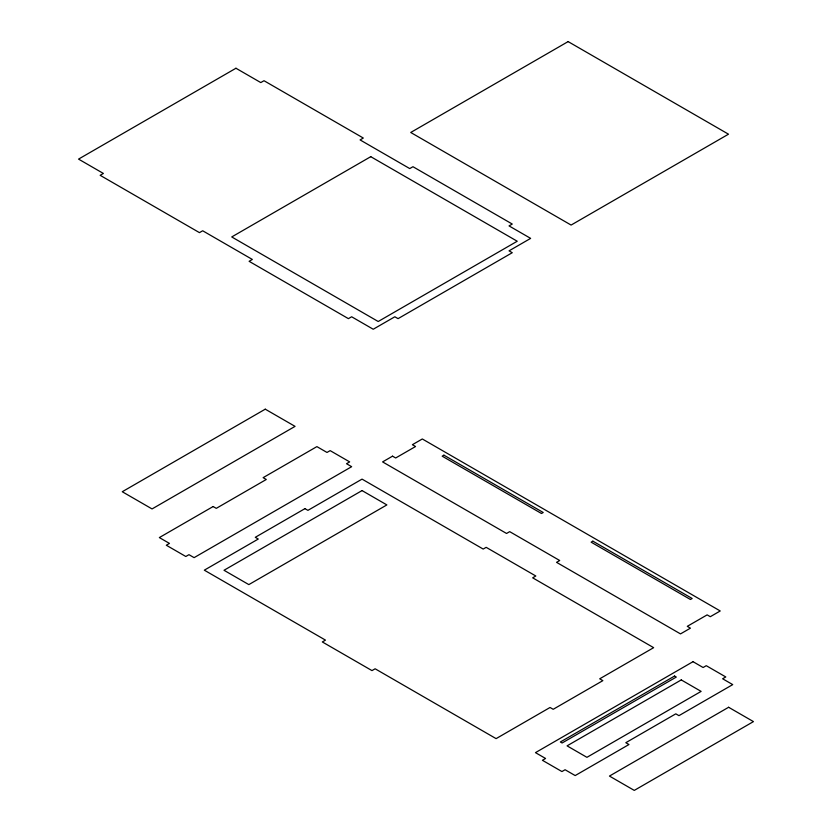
<?xml version="1.0" encoding="UTF-8"?>
<svg xmlns="http://www.w3.org/2000/svg" width="832" height="832" viewBox="0 0 832 832"><rect width="100%" height="100%" fill="white"/><g stroke="black" fill="none" stroke-linecap="round" stroke-linejoin="round"><path stroke-width="1.25" d="M235.955 68.245L78.551 159.11L103.386 173.451L100.152 175.313L199.462 232.638L202.686 230.776L252.335 259.449L249.111 261.31L348.41 318.646L351.645 316.774L373.235 329.243L394.836 316.774L398.06 318.646L512.262 252.71L509.038 250.848L530.639 238.378L509.038 225.909L512.262 224.047L412.963 166.712L409.729 168.574L360.079 139.911L363.303 138.039L264.004 80.714L260.78 82.576L235.955 68.245M568.121 41.6L410.727 132.475L571.106 225.066L728.499 134.191L568.121 41.6M370.76 156.676L231.733 236.943L378.206 321.506L517.234 241.238L370.76 156.676M265.262 409.178L122.262 491.733L152.058 508.934L295.058 426.369L265.262 409.178M213.127 506.532L159.349 537.576L169.458 543.41L166.306 545.23L185.817 556.494L188.968 554.674L194.106 557.648L351.655 466.69L346.518 463.715L349.669 461.895L330.158 450.632L326.997 452.452L316.898 446.618L263.12 477.662L266.282 479.482L216.278 508.352L213.127 506.532M392.527 456.165L382.595 461.906L506.553 533.468L509.704 531.648L559.707 560.508L556.546 562.338L680.503 633.901L690.435 628.16L687.284 626.34L707.148 614.879L710.299 616.699L720.231 610.969L422.313 438.974L412.391 444.704L415.542 446.524L395.678 457.985L392.527 456.165M304.938 508.643L255.289 537.306L258.274 539.032L204.318 570.17L325.478 640.12L322.317 641.94L371.977 670.602L375.128 668.782L496.101 738.629L550.046 707.481L553.197 709.301L602.857 680.638L599.695 678.818L653.65 647.67L532.667 577.824L535.818 576.004L486.169 547.342L483.194 549.058L362.045 479.118L307.923 510.359L304.938 508.643M362.045 490.578L224.006 570.274L248.841 584.605L386.87 504.92L362.045 490.578M443.914 455.166L442.177 456.165L541.476 513.5L543.223 512.502L443.914 455.166M592.873 541.164L591.136 542.162L690.435 599.498L692.172 598.499L592.873 541.164M693.014 661.679L535.465 752.638L545.574 758.472L542.412 760.292L561.933 771.555L565.084 769.735L575.182 775.57L628.961 744.526L625.81 742.706L675.802 713.835L678.954 715.655L732.732 684.611L722.623 678.777L725.785 676.957L706.264 665.694L703.113 667.514L693.014 661.679M674.565 676.052L560.362 741.988L562.099 742.986L676.302 677.061L674.565 676.052M681.262 679.921L567.07 745.857L586.924 757.328L701.126 691.392L681.262 679.921M728.614 707.273L609.45 776.069L634.275 790.4L753.449 721.604L728.614 707.273"/></g></svg>
